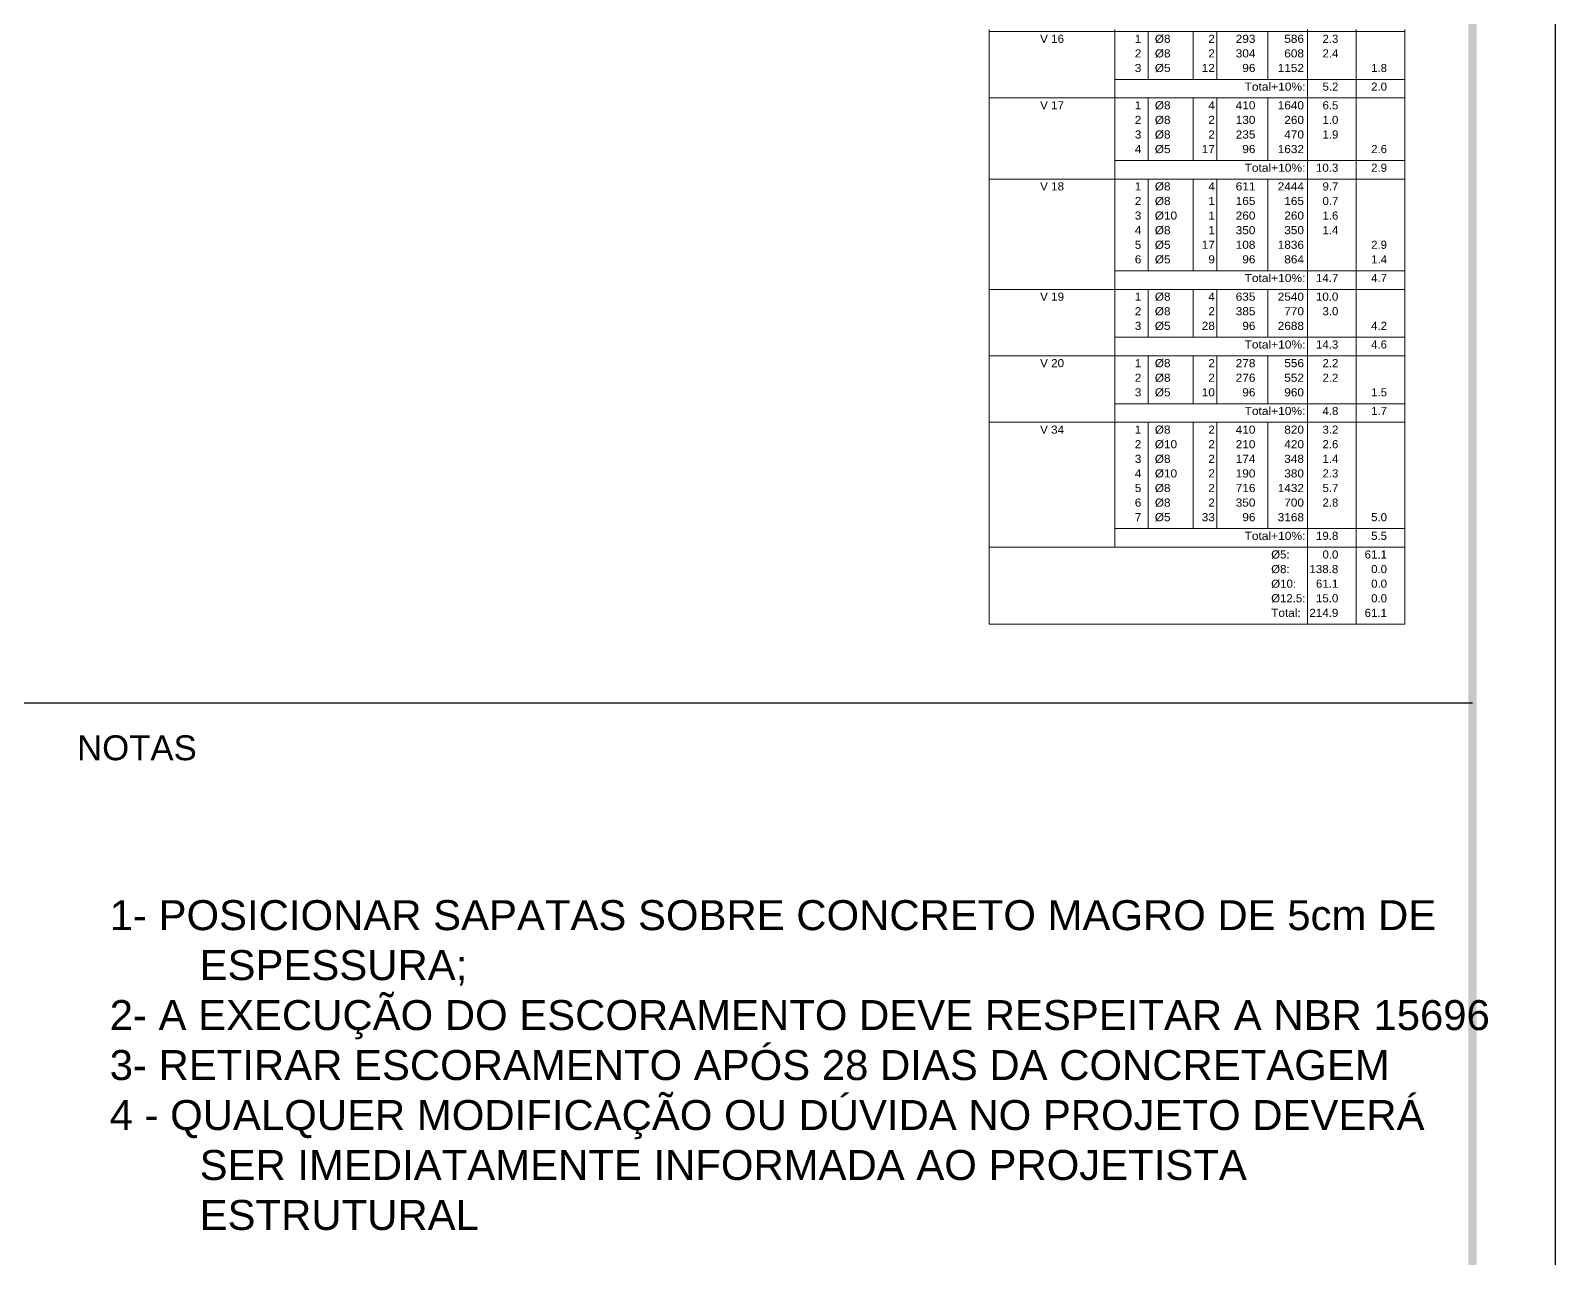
# Model space of a CAD drawing. Header units: centimetres. Extents: x 3194 to 3278, y -951 to -517.
# Drawn here: x 3260.04 to 3278.42, y -671.24 to -656.44 of the extents above; entities that cross this region are included whole.
import ezdxf
from ezdxf.enums import TextEntityAlignment as Align

# ---------------------------------------------------------------- set-up
doc = ezdxf.new("R2010")
doc.units = ezdxf.units.CM
doc.layers.add('ARQ-FOLHA', color=7, linetype='Continuous')
doc.layers.add('PDF_Text', color=7, linetype='Continuous')
doc.layers.add('TABELAS', color=7, linetype='Continuous', lineweight=0)
doc.layers.add('TEXTO_TABELAS', color=7, linetype='Continuous', lineweight=0)
doc.styles.add('CYPETXT', font='arial.ttf', dxfattribs={"height": 0.2})
doc.styles.add('PDF Arial', font='arial.ttf')

# ---------------------------------------------------------------- blocks, each defined once
blk = doc.blocks.new('FOLHA A1')
at = {"layer": 'ARQ-FOLHA'}
blk.add_line((841, -594), (841, 0), dxfattribs=at)
at = {"layer": 'ARQ-FOLHA', "const_width": 1}
blk.add_lwpolyline([(25, -10), (25, -584), (831, -584), (831, -10), (25, -10)], dxfattribs=at)

msp = doc.modelspace()

# ---------------------------------------------------------------- linework, layer by layer
msp.add_line((3259.9194, -664.54301), (3277.4194, -664.54301))
at = {"layer": 'TABELAS'}
for p, q in [((3271.59429, -656.47514), (3271.59429, -656.42626)), ((3271.59429, -656.4507), (3276.60259, -656.4507)), ((3271.59429, -657.2279), (3271.59429, -656.47514)), ((3273.10959, -656.47514), (3273.10959, -656.42626)), ((3273.10959, -657.2279), (3273.10959, -656.47514)), ((3273.50846, -656.47514), (3273.50846, -656.4507)), ((3273.50846, -657.02749), (3273.50846, -656.47514)), ((3274.05201, -656.47514), (3274.05201, -656.4507)), ((3274.05201, -657.02749), (3274.05201, -656.47514)), ((3274.33845, -656.47514), (3274.33845, -656.4507)), ((3274.33845, -657.02749), (3274.33845, -656.47514)), ((3274.95043, -656.47514), (3274.95043, -656.4507)), ((3274.95043, -657.02749), (3274.95043, -656.47514)), ((3275.42946, -656.47514), (3275.42946, -656.42626)), ((3275.42946, -657.2279), (3275.42946, -656.47514)), ((3276.01603, -656.47514), (3276.01603, -656.42626)), ((3276.01603, -657.2279), (3276.01603, -656.47514)), ((3276.60259, -656.47514), (3276.60259, -656.42626)), ((3276.60259, -657.2279), (3276.60259, -656.47514)), ((3273.10959, -657.02749), (3276.60259, -657.02749)), ((3271.59429, -657.27678), (3271.59429, -657.2279)), ((3271.59429, -657.25234), (3276.60259, -657.25234)), ((3271.59429, -658.20551), (3271.59429, -657.27678)), ((3273.10959, -657.27678), (3273.10959, -657.2279)), ((3273.10959, -658.20551), (3273.10959, -657.27678)), ((3273.50846, -657.27678), (3273.50846, -657.25234)), ((3273.50846, -658.0051), (3273.50846, -657.27678)), ((3274.05201, -657.27678), (3274.05201, -657.25234)), ((3274.05201, -658.0051), (3274.05201, -657.27678)), ((3274.33845, -657.27678), (3274.33845, -657.25234)), ((3274.33845, -658.0051), (3274.33845, -657.27678)), ((3274.95043, -657.27678), (3274.95043, -657.25234)), ((3274.95043, -658.0051), (3274.95043, -657.27678)), ((3275.42946, -657.27678), (3275.42946, -657.2279)), ((3275.42946, -658.20551), (3275.42946, -657.27678)), ((3276.01603, -657.27678), (3276.01603, -657.2279)), ((3276.01603, -658.20551), (3276.01603, -657.27678)), ((3276.60259, -657.27678), (3276.60259, -657.2279)), ((3276.60259, -658.20551), (3276.60259, -657.27678)), ((3273.10959, -658.0051), (3276.60259, -658.0051)), ((3271.59429, -658.25439), (3271.59429, -658.20551)), ((3271.59429, -658.22995), (3276.60259, -658.22995)), ((3271.59429, -659.53506), (3271.59429, -658.25439)), ((3273.10959, -658.25439), (3273.10959, -658.20551)), ((3273.10959, -659.53506), (3273.10959, -658.25439)), ((3273.50846, -658.25439), (3273.50846, -658.22995)), ((3273.50846, -659.33465), (3273.50846, -658.25439)), ((3274.05201, -658.25439), (3274.05201, -658.22995)), ((3274.05201, -659.33465), (3274.05201, -658.25439)), ((3274.33845, -658.25439), (3274.33845, -658.22995)), ((3274.33845, -659.33465), (3274.33845, -658.25439)), ((3274.95043, -658.25439), (3274.95043, -658.22995)), ((3274.95043, -659.33465), (3274.95043, -658.25439)), ((3275.42946, -658.25439), (3275.42946, -658.20551)), ((3275.42946, -659.53506), (3275.42946, -658.25439)), ((3276.01603, -658.25439), (3276.01603, -658.20551)), ((3276.01603, -659.53506), (3276.01603, -658.25439)), ((3276.60259, -658.25439), (3276.60259, -658.20551)), ((3276.60259, -659.53506), (3276.60259, -658.25439)), ((3273.10959, -659.33465), (3276.60259, -659.33465)), ((3271.59429, -659.58394), (3271.59429, -659.53506)), ((3271.59429, -659.5595), (3276.60259, -659.5595)), ((3271.59429, -660.3367), (3271.59429, -659.58394)), ((3273.10959, -659.58394), (3273.10959, -659.53506)), ((3273.10959, -660.3367), (3273.10959, -659.58394)), ((3273.50846, -659.58394), (3273.50846, -659.5595)), ((3273.50846, -660.13629), (3273.50846, -659.58394)), ((3274.05201, -659.58394), (3274.05201, -659.5595)), ((3274.05201, -660.13629), (3274.05201, -659.58394)), ((3274.33845, -659.58394), (3274.33845, -659.5595)), ((3274.33845, -660.13629), (3274.33845, -659.58394)), ((3274.95043, -659.58394), (3274.95043, -659.5595)), ((3274.95043, -660.13629), (3274.95043, -659.58394)), ((3275.42946, -659.58394), (3275.42946, -659.53506)), ((3275.42946, -660.3367), (3275.42946, -659.58394)), ((3276.01603, -659.58394), (3276.01603, -659.53506)), ((3276.01603, -660.3367), (3276.01603, -659.58394)), ((3276.60259, -659.58394), (3276.60259, -659.53506)), ((3276.60259, -660.3367), (3276.60259, -659.58394)), ((3273.10959, -660.13629), (3276.60259, -660.13629)), ((3271.59429, -660.38558), (3271.59429, -660.3367)), ((3271.59429, -660.36114), (3276.60259, -660.36114)), ((3271.59429, -661.13834), (3271.59429, -660.38558)), ((3273.10959, -660.38558), (3273.10959, -660.3367)), ((3273.10959, -661.13834), (3273.10959, -660.38558)), ((3273.50846, -660.38558), (3273.50846, -660.36114)), ((3273.50846, -660.93793), (3273.50846, -660.38558)), ((3274.05201, -660.38558), (3274.05201, -660.36114)), ((3274.05201, -660.93793), (3274.05201, -660.38558)), ((3274.33845, -660.38558), (3274.33845, -660.36114)), ((3274.33845, -660.93793), (3274.33845, -660.38558)), ((3274.95043, -660.38558), (3274.95043, -660.36114)), ((3274.95043, -660.93793), (3274.95043, -660.38558)), ((3275.42946, -660.38558), (3275.42946, -660.3367)), ((3275.42946, -661.13834), (3275.42946, -660.38558)), ((3276.01603, -660.38558), (3276.01603, -660.3367)), ((3276.01603, -661.13834), (3276.01603, -660.38558)), ((3276.60259, -660.38558), (3276.60259, -660.3367)), ((3276.60259, -661.13834), (3276.60259, -660.38558)), ((3273.10959, -660.93793), (3276.60259, -660.93793)), ((3271.59429, -661.18722), (3271.59429, -661.13834)), ((3273.10959, -661.18722), (3273.10959, -661.13834)), ((3275.42946, -661.18722), (3275.42946, -661.13834)), ((3276.01603, -661.18722), (3276.01603, -661.13834)), ((3276.60259, -661.18722), (3276.60259, -661.13834)), ((3271.59429, -661.16278), (3276.60259, -661.16278)), ((3271.59429, -662.64386), (3271.59429, -661.18722)), ((3273.10959, -662.64386), (3273.10959, -661.18722)), ((3273.50846, -661.18722), (3273.50846, -661.16278)), ((3273.50846, -662.44345), (3273.50846, -661.18722)), ((3274.05201, -661.18722), (3274.05201, -661.16278)), ((3274.05201, -662.44345), (3274.05201, -661.18722)), ((3274.33845, -661.18722), (3274.33845, -661.16278)), ((3274.33845, -662.44345), (3274.33845, -661.18722)), ((3274.95043, -661.18722), (3274.95043, -661.16278)), ((3274.95043, -662.44345), (3274.95043, -661.18722)), ((3275.42946, -662.64386), (3275.42946, -661.18722)), ((3276.01603, -662.64386), (3276.01603, -661.18722)), ((3276.60259, -662.64386), (3276.60259, -661.18722)), ((3273.10959, -662.44345), (3276.60259, -662.44345)), ((3271.59429, -662.69274), (3271.59429, -662.64386)), ((3271.59429, -662.6683), (3276.60259, -662.6683)), ((3271.59429, -662.86871), (3271.59429, -662.69274)), ((3273.10959, -662.6683), (3273.10959, -662.64386)), ((3275.42946, -662.69274), (3275.42946, -662.64386)), ((3275.42946, -662.86871), (3275.42946, -662.69274)), ((3276.01603, -662.69274), (3276.01603, -662.64386)), ((3276.01603, -662.86871), (3276.01603, -662.69274)), ((3276.60259, -662.69274), (3276.60259, -662.64386)), ((3276.60259, -662.86871), (3276.60259, -662.69274)), ((3271.59429, -663.04468), (3271.59429, -662.86871)), ((3275.42946, -663.04468), (3275.42946, -662.86871)), ((3276.01603, -663.04468), (3276.01603, -662.86871)), ((3276.60259, -663.04468), (3276.60259, -662.86871)), ((3271.59429, -663.22065), (3271.59429, -663.04468)), ((3275.42946, -663.22065), (3275.42946, -663.04468)), ((3276.01603, -663.22065), (3276.01603, -663.04468)), ((3276.60259, -663.22065), (3276.60259, -663.04468)), ((3271.59429, -663.39662), (3271.59429, -663.22065)), ((3275.42946, -663.39662), (3275.42946, -663.22065)), ((3276.01603, -663.39662), (3276.01603, -663.22065)), ((3276.60259, -663.39662), (3276.60259, -663.22065)), ((3271.59429, -663.59703), (3271.59429, -663.39662)), ((3275.42946, -663.59703), (3275.42946, -663.39662)), ((3276.01603, -663.59703), (3276.01603, -663.39662)), ((3276.60259, -663.59703), (3276.60259, -663.39662)), ((3271.59429, -663.59703), (3276.60259, -663.59703))]:
    msp.add_line(p, q, dxfattribs=at)

# ---------------------------------------------------------------- block references
at = {"layer": 'ARQ-FOLHA', "xscale": 0.1, "yscale": 0.1, "zscale": 0.1}
msp.add_blockref('FOLHA A1', (3194.3194, -641.84247), dxfattribs=at)

# ---------------------------------------------------------------- texts
at = {"layer": 'PDF_Text', "insert": (3260.59984, -665.241), "char_height": 0.299999, "attachment_point": 7, "style": 'PDF Arial'}
msp.add_mtext('NOTAS', dxfattribs=at)
at = {"layer": 'PDF_Text', "insert": (3260.63188, -670.90543), "char_height": 0.36139993, "width": 16.6312613, "attachment_point": 7, "style": 'PDF Arial'}
msp.add_mtext('\\pxi-3,l4,t4;1- POSICIONAR SAPATAS SOBRE CONCRETO MAGRO DE 5cm DE ESPESSURA;\\P2- A EXECUÇÃO DO ESCORAMENTO DEVE RESPEITAR A NBR 15696\\P3- RETIRAR ESCORAMENTO APÓS 28 DIAS DA CONCRETAGEM\\P4 - QUALQUER MODIFICAÇÃO OU DÚVIDA NO PROJETO DEVERÁ SER IMEDIATAMENTE INFORMADA AO PROJETISTA ESTRUTURAL', dxfattribs=at)
at = {"layer": 'TEXTO_TABELAS', "style": 'CYPETXT'}
for s, height, width, p, p2 in [('V 16', 0.097761, 1.028253, (3272.2075, -656.58756), (3272.49638, -656.58756)), ('1', 0.09776, 1.042546, (3273.34862, -656.58756), (3273.4278, -656.58756)), ('%%c8', 0.097761, 1.038327, (3273.59033, -656.58756), (3273.7795, -656.58756)), ('2', 0.09776, 1.042546, (3274.23482, -656.58756), (3274.31401, -656.58756)), ('293', 0.097761, 1.042546, (3274.56525, -656.58756), (3274.80281, -656.58756)), ('586', 0.097761, 1.042546, (3275.15035, -656.58756), (3275.38791, -656.58756)), ('2.3', 0.097761, 1.00411, (3275.6113, -656.58756), (3275.80193, -656.58756)), ('2', 0.09776, 1.042546, (3273.34862, -656.76353), (3273.4278, -656.76353)), ('%%c8', 0.097761, 1.038327, (3273.59033, -656.76353), (3273.7795, -656.76353)), ('2', 0.09776, 1.042546, (3274.23482, -656.76353), (3274.31401, -656.76353)), ('304', 0.097761, 1.042546, (3274.56525, -656.76353), (3274.80281, -656.76353)), ('608', 0.097761, 1.042546, (3275.15035, -656.76353), (3275.38791, -656.76353)), ('2.4', 0.097761, 1.00411, (3275.6113, -656.76353), (3275.80193, -656.76353)), ('3', 0.09776, 1.042546, (3273.34862, -656.9395), (3273.4278, -656.9395)), ('%%c5', 0.097761, 1.038327, (3273.59033, -656.9395), (3273.7795, -656.9395)), ('12', 0.097761, 1.042546, (3274.15563, -656.9395), (3274.31401, -656.9395)), ('96', 0.097761, 1.042546, (3274.64444, -656.9395), (3274.80281, -656.9395)), ('1152', 0.097761, 1.042546, (3275.07117, -656.9395), (3275.38791, -656.9395)), ('1.8', 0.097761, 1.00411, (3276.19786, -656.9395), (3276.3885, -656.9395)), ('Total+10%:', 0.097761, 1.055486, (3274.67181, -657.16435), (3275.40502, -657.16435)), ('5.2', 0.097761, 1.00411, (3275.6113, -657.16435), (3275.80193, -657.16435)), ('2.0', 0.097761, 1.00411, (3276.19786, -657.16435), (3276.3885, -657.16435)), ('V 17', 0.097761, 1.028253, (3272.2075, -657.3892), (3272.49638, -657.3892)), ('1', 0.09776, 1.042546, (3273.34862, -657.3892), (3273.4278, -657.3892)), ('%%c8', 0.097761, 1.038327, (3273.59033, -657.3892), (3273.7795, -657.3892)), ('%%c8', 0.097761, 1.038327, (3273.59033, -657.56517), (3273.7795, -657.56517)), ('4', 0.09776, 1.042546, (3274.23482, -657.3892), (3274.31401, -657.3892)), ('410', 0.097761, 1.042546, (3274.56525, -657.3892), (3274.80281, -657.3892)), ('1640', 0.097761, 1.042546, (3275.07117, -657.3892), (3275.38791, -657.3892)), ('6.5', 0.097761, 1.00411, (3275.6113, -657.3892), (3275.80193, -657.3892)), ('3', 0.09776, 1.042546, (3273.34862, -657.74114), (3273.4278, -657.74114)), ('2', 0.09776, 1.042546, (3273.34862, -657.56517), (3273.4278, -657.56517)), ('%%c8', 0.097761, 1.038327, (3273.59033, -657.74114), (3273.7795, -657.74114)), ('2', 0.09776, 1.042546, (3274.23482, -657.56517), (3274.31401, -657.56517)), ('2', 0.09776, 1.042546, (3274.23482, -657.74114), (3274.31401, -657.74114)), ('235', 0.097761, 1.042546, (3274.56525, -657.74114), (3274.80281, -657.74114)), ('130', 0.097761, 1.042546, (3274.56525, -657.56517), (3274.80281, -657.56517)), ('470', 0.097761, 1.042546, (3275.15035, -657.74114), (3275.38791, -657.74114)), ('260', 0.097761, 1.042546, (3275.15035, -657.56517), (3275.38791, -657.56517)), ('1.0', 0.097761, 1.00411, (3275.6113, -657.56517), (3275.80193, -657.56517)), ('1.9', 0.097761, 1.00411, (3275.6113, -657.74114), (3275.80193, -657.74114)), ('4', 0.09776, 1.042546, (3273.34862, -657.91711), (3273.4278, -657.91711)), ('%%c5', 0.097761, 1.038327, (3273.59033, -657.91711), (3273.7795, -657.91711)), ('17', 0.097761, 1.042546, (3274.15563, -657.91711), (3274.31401, -657.91711)), ('96', 0.097761, 1.042546, (3274.64444, -657.91711), (3274.80281, -657.91711)), ('1632', 0.097761, 1.042546, (3275.07117, -657.91711), (3275.38791, -657.91711)), ('2.6', 0.097761, 1.00411, (3276.19786, -657.91711), (3276.3885, -657.91711)), ('Total+10%:', 0.097761, 1.055486, (3274.67181, -658.14196), (3275.40502, -658.14196)), ('10.3', 0.097761, 1.015093, (3275.53211, -658.14196), (3275.80193, -658.14196)), ('2.9', 0.097761, 1.00411, (3276.19786, -658.14196), (3276.3885, -658.14196)), ('V 18', 0.097761, 1.028253, (3272.2075, -658.36681), (3272.49638, -658.36681)), ('1', 0.09776, 1.042546, (3273.34862, -658.36681), (3273.4278, -658.36681)), ('%%c8', 0.097761, 1.038327, (3273.59033, -658.36681), (3273.7795, -658.36681)), ('4', 0.09776, 1.042546, (3274.23482, -658.36681), (3274.31401, -658.36681)), ('611', 0.097761, 1.042546, (3274.56525, -658.36681), (3274.80281, -658.36681)), ('2444', 0.097761, 1.042546, (3275.07117, -658.36681), (3275.38791, -658.36681)), ('9.7', 0.097761, 1.00411, (3275.6113, -658.36681), (3275.80193, -658.36681)), ('2', 0.09776, 1.042546, (3273.34862, -658.54278), (3273.4278, -658.54278)), ('%%c8', 0.097761, 1.038327, (3273.59033, -658.54278), (3273.7795, -658.54278)), ('1', 0.09776, 1.042546, (3274.23482, -658.54278), (3274.31401, -658.54278)), ('165', 0.097761, 1.042546, (3274.56525, -658.54278), (3274.80281, -658.54278)), ('165', 0.097761, 1.042546, (3275.15035, -658.54278), (3275.38791, -658.54278)), ('0.7', 0.097761, 1.00411, (3275.6113, -658.54278), (3275.80193, -658.54278)), ('3', 0.09776, 1.042546, (3273.34862, -658.71875), (3273.4278, -658.71875)), ('%%c10', 0.097761, 1.039569, (3273.59033, -658.71875), (3273.85869, -658.71875)), ('1', 0.09776, 1.042546, (3274.23482, -658.71875), (3274.31401, -658.71875)), ('260', 0.097761, 1.042546, (3274.56525, -658.71875), (3274.80281, -658.71875)), ('260', 0.097761, 1.042546, (3275.15035, -658.71875), (3275.38791, -658.71875)), ('1.6', 0.097761, 1.00411, (3275.6113, -658.71875), (3275.80193, -658.71875)), ('4', 0.09776, 1.042546, (3273.34862, -658.89472), (3273.4278, -658.89472)), ('%%c8', 0.097761, 1.038327, (3273.59033, -658.89472), (3273.7795, -658.89472)), ('1', 0.09776, 1.042546, (3274.23482, -658.89472), (3274.31401, -658.89472)), ('350', 0.097761, 1.042546, (3274.56525, -658.89472), (3274.80281, -658.89472)), ('350', 0.097761, 1.042546, (3275.15035, -658.89472), (3275.38791, -658.89472)), ('1.4', 0.097761, 1.00411, (3275.6113, -658.89472), (3275.80193, -658.89472)), ('5', 0.09776, 1.042546, (3273.34862, -659.07069), (3273.4278, -659.07069)), ('%%c5', 0.097761, 1.038327, (3273.59033, -659.07069), (3273.7795, -659.07069)), ('17', 0.097761, 1.042546, (3274.15563, -659.07069), (3274.31401, -659.07069)), ('108', 0.097761, 1.042546, (3274.56525, -659.07069), (3274.80281, -659.07069)), ('1836', 0.097761, 1.042546, (3275.07117, -659.07069), (3275.38791, -659.07069)), ('2.9', 0.097761, 1.00411, (3276.19786, -659.07069), (3276.3885, -659.07069)), ('6', 0.09776, 1.042546, (3273.34862, -659.24666), (3273.4278, -659.24666)), ('%%c5', 0.097761, 1.038327, (3273.59033, -659.24666), (3273.7795, -659.24666)), ('9', 0.09776, 1.042546, (3274.23482, -659.24666), (3274.31401, -659.24666)), ('96', 0.097761, 1.042546, (3274.64444, -659.24666), (3274.80281, -659.24666)), ('864', 0.097761, 1.042546, (3275.15035, -659.24666), (3275.38791, -659.24666)), ('1.4', 0.097761, 1.00411, (3276.19786, -659.24666), (3276.3885, -659.24666)), ('Total+10%:', 0.097761, 1.055486, (3274.67181, -659.47151), (3275.40502, -659.47151)), ('14.7', 0.097761, 1.015093, (3275.53211, -659.47151), (3275.80193, -659.47151)), ('4.7', 0.097761, 1.00411, (3276.19786, -659.47151), (3276.3885, -659.47151)), ('V 19', 0.097761, 1.028253, (3272.2075, -659.69636), (3272.49638, -659.69636)), ('1', 0.09776, 1.042546, (3273.34862, -659.69636), (3273.4278, -659.69636)), ('%%c8', 0.097761, 1.038327, (3273.59033, -659.69636), (3273.7795, -659.69636)), ('4', 0.09776, 1.042546, (3274.23482, -659.69636), (3274.31401, -659.69636)), ('635', 0.097761, 1.042546, (3274.56525, -659.69636), (3274.80281, -659.69636)), ('2540', 0.097761, 1.042546, (3275.07117, -659.69636), (3275.38791, -659.69636)), ('10.0', 0.097761, 1.015093, (3275.53211, -659.69636), (3275.80193, -659.69636)), ('2', 0.09776, 1.042546, (3273.34862, -659.87233), (3273.4278, -659.87233)), ('%%c8', 0.097761, 1.038327, (3273.59033, -659.87233), (3273.7795, -659.87233)), ('2', 0.09776, 1.042546, (3274.23482, -659.87233), (3274.31401, -659.87233)), ('385', 0.097761, 1.042546, (3274.56525, -659.87233), (3274.80281, -659.87233)), ('770', 0.097761, 1.042546, (3275.15035, -659.87233), (3275.38791, -659.87233)), ('3.0', 0.097761, 1.00411, (3275.6113, -659.87233), (3275.80193, -659.87233)), ('3', 0.09776, 1.042546, (3273.34862, -660.0483), (3273.4278, -660.0483)), ('%%c5', 0.097761, 1.038327, (3273.59033, -660.0483), (3273.7795, -660.0483)), ('28', 0.097761, 1.042546, (3274.15563, -660.0483), (3274.31401, -660.0483)), ('96', 0.097761, 1.042546, (3274.64444, -660.0483), (3274.80281, -660.0483)), ('2688', 0.097761, 1.042546, (3275.07117, -660.0483), (3275.38791, -660.0483)), ('4.2', 0.097761, 1.00411, (3276.19786, -660.0483), (3276.3885, -660.0483)), ('Total+10%:', 0.097761, 1.055486, (3274.67181, -660.27315), (3275.40502, -660.27315)), ('14.3', 0.097761, 1.015093, (3275.53211, -660.27315), (3275.80193, -660.27315)), ('4.6', 0.097761, 1.00411, (3276.19786, -660.27315), (3276.3885, -660.27315)), ('V 20', 0.097761, 1.028253, (3272.2075, -660.498), (3272.49638, -660.498)), ('1', 0.09776, 1.042546, (3273.34862, -660.498), (3273.4278, -660.498)), ('%%c8', 0.097761, 1.038327, (3273.59033, -660.498), (3273.7795, -660.498)), ('2', 0.09776, 1.042546, (3274.23482, -660.498), (3274.31401, -660.498)), ('278', 0.097761, 1.042546, (3274.56525, -660.498), (3274.80281, -660.498)), ('556', 0.097761, 1.042546, (3275.15035, -660.498), (3275.38791, -660.498)), ('2.2', 0.097761, 1.00411, (3275.6113, -660.498), (3275.80193, -660.498)), ('2', 0.09776, 1.042546, (3273.34862, -660.67397), (3273.4278, -660.67397)), ('%%c8', 0.097761, 1.038327, (3273.59033, -660.67397), (3273.7795, -660.67397)), ('2', 0.09776, 1.042546, (3274.23482, -660.67397), (3274.31401, -660.67397)), ('276', 0.097761, 1.042546, (3274.56525, -660.67397), (3274.80281, -660.67397)), ('552', 0.097761, 1.042546, (3275.15035, -660.67397), (3275.38791, -660.67397)), ('2.2', 0.097761, 1.00411, (3275.6113, -660.67397), (3275.80193, -660.67397)), ('3', 0.09776, 1.042546, (3273.34862, -660.84994), (3273.4278, -660.84994)), ('%%c5', 0.097761, 1.038327, (3273.59033, -660.84994), (3273.7795, -660.84994)), ('10', 0.097761, 1.042546, (3274.15563, -660.84994), (3274.31401, -660.84994)), ('96', 0.097761, 1.042546, (3274.64444, -660.84994), (3274.80281, -660.84994)), ('960', 0.097761, 1.042546, (3275.15035, -660.84994), (3275.38791, -660.84994)), ('1.5', 0.097761, 1.00411, (3276.19786, -660.84994), (3276.3885, -660.84994)), ('Total+10%:', 0.097761, 1.055486, (3274.67181, -661.0748), (3275.40502, -661.0748)), ('4.8', 0.097761, 1.00411, (3275.6113, -661.0748), (3275.80193, -661.0748)), ('1.7', 0.097761, 1.00411, (3276.19786, -661.0748), (3276.3885, -661.0748)), ('V 34', 0.097761, 1.028253, (3272.2075, -661.29965), (3272.49638, -661.29965)), ('1', 0.09776, 1.042546, (3273.34862, -661.29965), (3273.4278, -661.29965)), ('%%c8', 0.097761, 1.038327, (3273.59033, -661.29965), (3273.7795, -661.29965)), ('2', 0.09776, 1.042546, (3274.23482, -661.29965), (3274.31401, -661.29965)), ('410', 0.097761, 1.042546, (3274.56525, -661.29965), (3274.80281, -661.29965)), ('820', 0.097761, 1.042546, (3275.15035, -661.29965), (3275.38791, -661.29965)), ('3.2', 0.097761, 1.00411, (3275.6113, -661.29965), (3275.80193, -661.29965)), ('2', 0.09776, 1.042546, (3273.34862, -661.47562), (3273.4278, -661.47562)), ('%%c10', 0.097761, 1.039569, (3273.59033, -661.47562), (3273.85869, -661.47562)), ('2', 0.09776, 1.042546, (3274.23482, -661.47562), (3274.31401, -661.47562)), ('210', 0.097761, 1.042546, (3274.56525, -661.47562), (3274.80281, -661.47562)), ('420', 0.097761, 1.042546, (3275.15035, -661.47562), (3275.38791, -661.47562)), ('2.6', 0.097761, 1.00411, (3275.6113, -661.47562), (3275.80193, -661.47562)), ('3', 0.09776, 1.042546, (3273.34862, -661.65159), (3273.4278, -661.65159)), ('%%c8', 0.097761, 1.038327, (3273.59033, -661.65159), (3273.7795, -661.65159)), ('2', 0.09776, 1.042546, (3274.23482, -661.65159), (3274.31401, -661.65159)), ('174', 0.097761, 1.042546, (3274.56525, -661.65159), (3274.80281, -661.65159)), ('348', 0.097761, 1.042546, (3275.15035, -661.65159), (3275.38791, -661.65159)), ('1.4', 0.097761, 1.00411, (3275.6113, -661.65159), (3275.80193, -661.65159)), ('4', 0.09776, 1.042546, (3273.34862, -661.82756), (3273.4278, -661.82756)), ('%%c10', 0.097761, 1.039569, (3273.59033, -661.82756), (3273.85869, -661.82756)), ('2', 0.09776, 1.042546, (3274.23482, -661.82756), (3274.31401, -661.82756)), ('190', 0.097761, 1.042546, (3274.56525, -661.82756), (3274.80281, -661.82756)), ('380', 0.097761, 1.042546, (3275.15035, -661.82756), (3275.38791, -661.82756)), ('2.3', 0.097761, 1.00411, (3275.6113, -661.82756), (3275.80193, -661.82756)), ('5', 0.09776, 1.042546, (3273.34862, -662.00353), (3273.4278, -662.00353)), ('%%c8', 0.097761, 1.038327, (3273.59033, -662.00353), (3273.7795, -662.00353)), ('2', 0.09776, 1.042546, (3274.23482, -662.00353), (3274.31401, -662.00353)), ('716', 0.097761, 1.042546, (3274.56525, -662.00353), (3274.80281, -662.00353)), ('1432', 0.097761, 1.042546, (3275.07117, -662.00353), (3275.38791, -662.00353)), ('5.7', 0.097761, 1.00411, (3275.6113, -662.00353), (3275.80193, -662.00353)), ('6', 0.09776, 1.042546, (3273.34862, -662.17949), (3273.4278, -662.17949)), ('%%c8', 0.097761, 1.038327, (3273.59033, -662.17949), (3273.7795, -662.17949)), ('2', 0.09776, 1.042546, (3274.23482, -662.17949), (3274.31401, -662.17949)), ('350', 0.097761, 1.042546, (3274.56525, -662.17949), (3274.80281, -662.17949)), ('700', 0.097761, 1.042546, (3275.15035, -662.17949), (3275.38791, -662.17949)), ('2.8', 0.097761, 1.00411, (3275.6113, -662.17949), (3275.80193, -662.17949)), ('7', 0.09776, 1.042546, (3273.34862, -662.35546), (3273.4278, -662.35546)), ('%%c5', 0.097761, 1.038327, (3273.59033, -662.35546), (3273.7795, -662.35546)), ('33', 0.097761, 1.042546, (3274.15563, -662.35546), (3274.31401, -662.35546)), ('96', 0.097761, 1.042546, (3274.64444, -662.35546), (3274.80281, -662.35546)), ('3168', 0.097761, 1.042546, (3275.07117, -662.35546), (3275.38791, -662.35546)), ('5.0', 0.097761, 1.00411, (3276.19786, -662.35546), (3276.3885, -662.35546)), ('Total+10%:', 0.097761, 1.055486, (3274.67181, -662.58032), (3275.40502, -662.58032)), ('19.8', 0.097761, 1.015093, (3275.53211, -662.58032), (3275.80193, -662.58032)), ('5.5', 0.097761, 1.00411, (3276.19786, -662.58032), (3276.3885, -662.58032)), ('%%c5:', 0.097761, 1.005904, (3274.99296, -662.80517), (3275.21439, -662.80517)), ('0.0', 0.097761, 1.00411, (3275.6113, -662.80517), (3275.80193, -662.80517)), ('61.1', 0.097761, 1.015093, (3276.11868, -662.80517), (3276.3885, -662.80517)), ('%%c8:', 0.097761, 1.005904, (3274.99296, -662.98114), (3275.21439, -662.98114)), ('138.8', 0.097761, 1.021194, (3275.45292, -662.98114), (3275.80193, -662.98114)), ('0.0', 0.097761, 1.00411, (3276.19786, -662.98114), (3276.3885, -662.98114)), ('%%c10:', 0.097761, 1.015304, (3274.99296, -663.15711), (3275.29357, -663.15711)), ('61.1', 0.097761, 1.015093, (3275.53211, -663.15711), (3275.80193, -663.15711)), ('0.0', 0.097761, 1.00411, (3276.19786, -663.15711), (3276.3885, -663.15711)), ('%%c12.5:', 0.097761, 1.005073, (3274.99296, -663.33308), (3275.40502, -663.33308)), ('15.0', 0.097761, 1.015093, (3275.53211, -663.33308), (3275.80193, -663.33308)), ('0.0', 0.097761, 1.00411, (3276.19786, -663.33308), (3276.3885, -663.33308)), ('Total:', 0.097761, 1.038965, (3274.99296, -663.50905), (3275.34783, -663.50905)), ('214.9', 0.097761, 1.021194, (3275.45292, -663.50905), (3275.80193, -663.50905)), ('61.1', 0.097761, 1.015093, (3276.11868, -663.50905), (3276.3885, -663.50905))]:
    msp.add_text(s, height=height, dxfattribs=dict(at, width=width)).set_placement(p, p2, align=Align.FIT)

doc.saveas('drawing.dxf')
